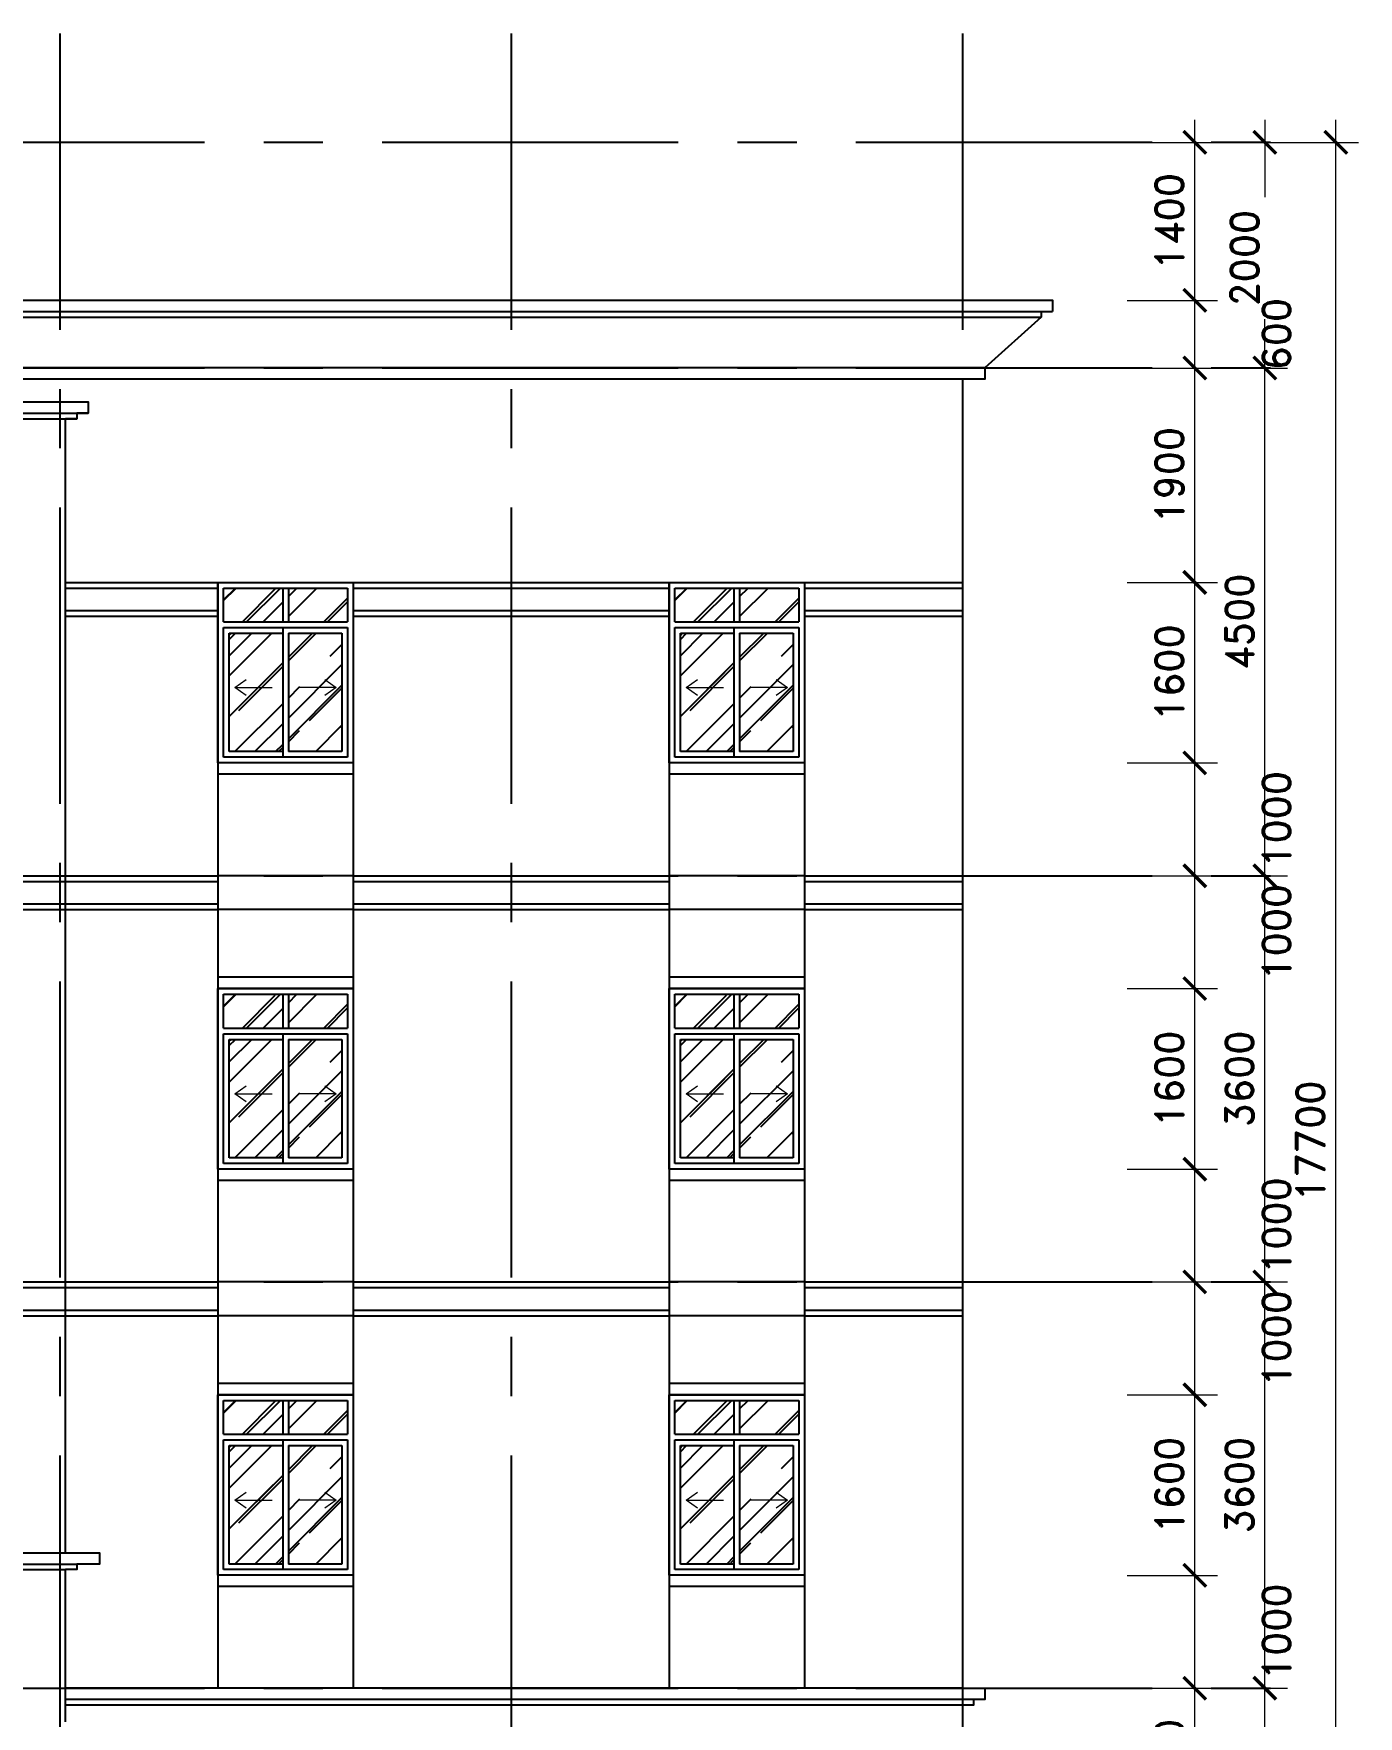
# Model space of a CAD drawing. Header units: inches. Extents: x 452443 to 881249, y 975131 to 1198310.
# Drawn here: x 478568 to 490312, y 1040260 to 1055174 of the extents above; entities that cross this region are included whole.
import ezdxf

# ---------------------------------------------------------------- set-up
doc = ezdxf.new("R2010")
doc.units = ezdxf.units.IN
doc.header["$LTSCALE"] = 3.5
doc.header["$MEASUREMENT"] = 0
doc.linetypes.add('CENTER', pattern=[2, 1.25, -0.25, 0.25, -0.25])
for name, color, linetype in [('DOOR-84', 84, 'Continuous'), ('hatch vl', 4, 'Continuous'), ('Netthay_126', 126, 'Continuous'), ('thuocdo', 3, 'Continuous'), ('Truc', 252, 'Continuous')]:
    doc.layers.add(name, color=color, linetype=linetype)
doc.styles.add('romand', font='romand.shx')
doc.dimstyles.new('TL100', dxfattribs={"dimscale": 100, "dimtxt": 2.5, "dimasz": 2, "dimexe": 2, "dimexo": 1, "dimgap": 1, "dimtad": 1, "dimdec": 0, "dimzin": 0, "dimdsep": 46, "dimtxsty": 'romand', "dimblk": 'ARCHTICK', "dimcen": 2, "dimdle": 2, "dimclrd": 256, "dimclre": 256, "dimclrt": 7, "dimadec": 0, "dimazin": 0, "dimtfac": 0.004, "dimtdec": 0, "dimtmove": 2, "dimatfit": 3, "dimfxl": 1, "dimtolj": 1, "dimtzin": 0, "dimlwd": 20, "dimlwe": 20, "dimarcsym": 1})

# ---------------------------------------------------------------- blocks, each defined once
blk = doc.blocks.new('_ArchTick')
at = {"color": 0, "linetype": 'ByBlock', "const_width": 0.15}
blk.add_lwpolyline([(-0.5, -0.5), (0.5, 0.5)], dxfattribs=at)
blk = doc.blocks.new('*D3118')
at = {"layer": 'DEFPOINTS', "color": 0}
for p in [(488162, 1040510), (488862, 1040510), (488162, 1039110)]:
    blk.add_point(p, dxfattribs=at)
at = {"layer": 'thuocdo', "linetype": 'Continuous', "lineweight": 20}
for p, q in [((488862, 1038910), (488862, 1040710)), ((488262, 1040510), (489062, 1040510)), ((488262, 1039110), (489062, 1039110))]:
    blk.add_line(p, q, dxfattribs=at)
at = {"layer": 'thuocdo', "lineweight": 20, "xscale": 200, "yscale": 200, "zscale": 200}
for p, rotation in [((488862, 1040510), 90), ((488862, 1039110), 270)]:
    blk.add_blockref('_ArchTick', p, dxfattribs=dict(at, rotation=rotation))
at = {"layer": 'thuocdo', "color": 7, "insert": (488637, 1039810), "char_height": 250, "attachment_point": 5, "rotation": 90, "style": 'romand'}
blk.add_mtext('\\A1;1400', dxfattribs=at)
blk = doc.blocks.new('*D3119')
at = {"layer": 'DEFPOINTS', "color": 0}
for p in [(488162, 1041510), (488862, 1041510), (488162, 1040510)]:
    blk.add_point(p, dxfattribs=at)
at = {"layer": 'thuocdo', "linetype": 'Continuous', "lineweight": 20}
for p, q in [((488862, 1040310), (488862, 1041710)), ((488262, 1041510), (489062, 1041510)), ((488262, 1040510), (489062, 1040510))]:
    blk.add_line(p, q, dxfattribs=at)
at = {"layer": 'thuocdo', "lineweight": 20, "xscale": 200, "yscale": 200, "zscale": 200}
for p, rotation in [((488862, 1041510), 90), ((488862, 1040510), 270)]:
    blk.add_blockref('_ArchTick', p, dxfattribs=dict(at, rotation=rotation))
at = {"layer": 'thuocdo', "color": 7, "insert": (489587, 1041010), "char_height": 250, "attachment_point": 5, "rotation": 90, "style": 'romand'}
blk.add_mtext('\\A1;1000', dxfattribs=at)
blk = doc.blocks.new('*D3120')
at = {"layer": 'DEFPOINTS', "color": 0}
for p in [(488162, 1043110), (488862, 1043110), (488162, 1041510)]:
    blk.add_point(p, dxfattribs=at)
at = {"layer": 'thuocdo', "linetype": 'Continuous', "lineweight": 20}
for p, q in [((488862, 1041310), (488862, 1043310)), ((488262, 1043110), (489062, 1043110)), ((488262, 1041510), (489062, 1041510))]:
    blk.add_line(p, q, dxfattribs=at)
at = {"layer": 'thuocdo', "lineweight": 20, "xscale": 200, "yscale": 200, "zscale": 200}
for p, rotation in [((488862, 1043110), 90), ((488862, 1041510), 270)]:
    blk.add_blockref('_ArchTick', p, dxfattribs=dict(at, rotation=rotation))
at = {"layer": 'thuocdo', "color": 7, "insert": (488637, 1042310), "char_height": 250, "attachment_point": 5, "rotation": 90, "style": 'romand'}
blk.add_mtext('\\A1;1600', dxfattribs=at)
blk = doc.blocks.new('*D3121')
at = {"layer": 'DEFPOINTS', "color": 0}
for p in [(488162, 1044110), (488862, 1044110), (488162, 1043110)]:
    blk.add_point(p, dxfattribs=at)
at = {"layer": 'thuocdo', "linetype": 'Continuous', "lineweight": 20}
for p, q in [((488862, 1042910), (488862, 1044310)), ((488262, 1044110), (489062, 1044110)), ((488262, 1043110), (489062, 1043110))]:
    blk.add_line(p, q, dxfattribs=at)
at = {"layer": 'thuocdo', "lineweight": 20, "xscale": 200, "yscale": 200, "zscale": 200}
for p, rotation in [((488862, 1044110), 90), ((488862, 1043110), 270)]:
    blk.add_blockref('_ArchTick', p, dxfattribs=dict(at, rotation=rotation))
at = {"layer": 'thuocdo', "color": 7, "insert": (489587, 1043610), "char_height": 250, "attachment_point": 5, "rotation": 90, "style": 'romand'}
blk.add_mtext('\\A1;1000', dxfattribs=at)
blk = doc.blocks.new('*D3122')
at = {"layer": 'DEFPOINTS', "color": 0}
for p in [(488162, 1045110), (488862, 1045110), (488162, 1044110)]:
    blk.add_point(p, dxfattribs=at)
at = {"layer": 'thuocdo', "linetype": 'Continuous', "lineweight": 20}
for p, q in [((488862, 1043910), (488862, 1045310)), ((488262, 1045110), (489062, 1045110)), ((488262, 1044110), (489062, 1044110))]:
    blk.add_line(p, q, dxfattribs=at)
at = {"layer": 'thuocdo', "lineweight": 20, "xscale": 200, "yscale": 200, "zscale": 200}
for p, rotation in [((488862, 1045110), 90), ((488862, 1044110), 270)]:
    blk.add_blockref('_ArchTick', p, dxfattribs=dict(at, rotation=rotation))
at = {"layer": 'thuocdo', "color": 7, "insert": (489587, 1044610), "char_height": 250, "attachment_point": 5, "rotation": 90, "style": 'romand'}
blk.add_mtext('\\A1;1000', dxfattribs=at)
blk = doc.blocks.new('*D3123')
at = {"layer": 'DEFPOINTS', "color": 0}
for p in [(488162, 1046710), (488862, 1046710), (488162, 1045110)]:
    blk.add_point(p, dxfattribs=at)
at = {"layer": 'thuocdo', "linetype": 'Continuous', "lineweight": 20}
for p, q in [((488862, 1044910), (488862, 1046910)), ((488262, 1046710), (489062, 1046710)), ((488262, 1045110), (489062, 1045110))]:
    blk.add_line(p, q, dxfattribs=at)
at = {"layer": 'thuocdo', "lineweight": 20, "xscale": 200, "yscale": 200, "zscale": 200}
for p, rotation in [((488862, 1046710), 90), ((488862, 1045110), 270)]:
    blk.add_blockref('_ArchTick', p, dxfattribs=dict(at, rotation=rotation))
at = {"layer": 'thuocdo', "color": 7, "insert": (488637, 1045910), "char_height": 250, "attachment_point": 5, "rotation": 90, "style": 'romand'}
blk.add_mtext('\\A1;1600', dxfattribs=at)
blk = doc.blocks.new('*D3124')
at = {"layer": 'DEFPOINTS', "color": 0}
for p in [(488162, 1047710), (488862, 1047710), (488162, 1046710)]:
    blk.add_point(p, dxfattribs=at)
at = {"layer": 'thuocdo', "linetype": 'Continuous', "lineweight": 20}
for p, q in [((488862, 1046510), (488862, 1047910)), ((488262, 1047710), (489062, 1047710)), ((488262, 1046710), (489062, 1046710))]:
    blk.add_line(p, q, dxfattribs=at)
at = {"layer": 'thuocdo', "lineweight": 20, "xscale": 200, "yscale": 200, "zscale": 200}
for p, rotation in [((488862, 1047710), 90), ((488862, 1046710), 270)]:
    blk.add_blockref('_ArchTick', p, dxfattribs=dict(at, rotation=rotation))
at = {"layer": 'thuocdo', "color": 7, "insert": (489587, 1047210), "char_height": 250, "attachment_point": 5, "rotation": 90, "style": 'romand'}
blk.add_mtext('\\A1;1000', dxfattribs=at)
blk = doc.blocks.new('*D3125')
at = {"layer": 'DEFPOINTS', "color": 0}
for p in [(488162, 1048710), (488862, 1048710), (488162, 1047710)]:
    blk.add_point(p, dxfattribs=at)
at = {"layer": 'thuocdo', "linetype": 'Continuous', "lineweight": 20}
for p, q in [((488862, 1047510), (488862, 1048910)), ((488262, 1048710), (489062, 1048710)), ((488262, 1047710), (489062, 1047710))]:
    blk.add_line(p, q, dxfattribs=at)
at = {"layer": 'thuocdo', "lineweight": 20, "xscale": 200, "yscale": 200, "zscale": 200}
for p, rotation in [((488862, 1048710), 90), ((488862, 1047710), 270)]:
    blk.add_blockref('_ArchTick', p, dxfattribs=dict(at, rotation=rotation))
at = {"layer": 'thuocdo', "color": 7, "insert": (489587, 1048210), "char_height": 250, "attachment_point": 5, "rotation": 90, "style": 'romand'}
blk.add_mtext('\\A1;1000', dxfattribs=at)
blk = doc.blocks.new('*D3126')
at = {"layer": 'DEFPOINTS', "color": 0}
for p in [(488162, 1050310), (488862, 1050310), (488162, 1048710)]:
    blk.add_point(p, dxfattribs=at)
at = {"layer": 'thuocdo', "linetype": 'Continuous', "lineweight": 20}
for p, q in [((488862, 1048510), (488862, 1050510)), ((488262, 1050310), (489062, 1050310)), ((488262, 1048710), (489062, 1048710))]:
    blk.add_line(p, q, dxfattribs=at)
at = {"layer": 'thuocdo', "lineweight": 20, "xscale": 200, "yscale": 200, "zscale": 200}
for p, rotation in [((488862, 1050310), 90), ((488862, 1048710), 270)]:
    blk.add_blockref('_ArchTick', p, dxfattribs=dict(at, rotation=rotation))
at = {"layer": 'thuocdo', "color": 7, "insert": (488637, 1049510), "char_height": 250, "attachment_point": 5, "rotation": 90, "style": 'romand'}
blk.add_mtext('\\A1;1600', dxfattribs=at)
blk = doc.blocks.new('*D3127')
at = {"layer": 'DEFPOINTS', "color": 0}
for p in [(488162, 1052210), (488862, 1052210), (488162, 1050310)]:
    blk.add_point(p, dxfattribs=at)
at = {"layer": 'thuocdo', "linetype": 'Continuous', "lineweight": 20}
for p, q in [((488862, 1050110), (488862, 1052410)), ((488262, 1052210), (489062, 1052210)), ((488262, 1050310), (489062, 1050310))]:
    blk.add_line(p, q, dxfattribs=at)
at = {"layer": 'thuocdo', "lineweight": 20, "xscale": 200, "yscale": 200, "zscale": 200}
for p, rotation in [((488862, 1052210), 90), ((488862, 1050310), 270)]:
    blk.add_blockref('_ArchTick', p, dxfattribs=dict(at, rotation=rotation))
at = {"layer": 'thuocdo', "color": 7, "insert": (488637, 1051260), "char_height": 250, "attachment_point": 5, "rotation": 90, "style": 'romand'}
blk.add_mtext('\\A1;1900', dxfattribs=at)
blk = doc.blocks.new('*D3128')
at = {"layer": 'DEFPOINTS', "color": 0}
for p in [(488162, 1052810), (488862, 1052810), (488162, 1052210)]:
    blk.add_point(p, dxfattribs=at)
at = {"layer": 'thuocdo', "linetype": 'Continuous', "lineweight": 20}
for p, q in [((488862, 1052010), (488862, 1053010)), ((488262, 1052810), (489062, 1052810)), ((488262, 1052210), (489062, 1052210))]:
    blk.add_line(p, q, dxfattribs=at)
at = {"layer": 'thuocdo', "lineweight": 20, "xscale": 200, "yscale": 200, "zscale": 200}
for p, rotation in [((488862, 1052810), 90), ((488862, 1052210), 270)]:
    blk.add_blockref('_ArchTick', p, dxfattribs=dict(at, rotation=rotation))
at = {"layer": 'thuocdo', "color": 7, "insert": (489587, 1052510), "char_height": 250, "attachment_point": 5, "rotation": 90, "style": 'romand'}
blk.add_mtext('\\A1;600', dxfattribs=at)
blk = doc.blocks.new('*D3129')
at = {"layer": 'DEFPOINTS', "color": 0}
for p in [(488162, 1054210), (488862, 1054210), (488162, 1052810)]:
    blk.add_point(p, dxfattribs=at)
at = {"layer": 'thuocdo', "linetype": 'Continuous', "lineweight": 20}
for p, q in [((488862, 1052610), (488862, 1054410)), ((488262, 1054210), (489062, 1054210)), ((488262, 1052810), (489062, 1052810))]:
    blk.add_line(p, q, dxfattribs=at)
at = {"layer": 'thuocdo', "lineweight": 20, "xscale": 200, "yscale": 200, "zscale": 200}
for p, rotation in [((488862, 1054210), 90), ((488862, 1052810), 270)]:
    blk.add_blockref('_ArchTick', p, dxfattribs=dict(at, rotation=rotation))
at = {"layer": 'thuocdo', "color": 7, "insert": (488637, 1053510), "char_height": 250, "attachment_point": 5, "rotation": 90, "style": 'romand'}
blk.add_mtext('\\A1;1400', dxfattribs=at)
blk = doc.blocks.new('*D3136')
at = {"layer": 'DEFPOINTS', "color": 0}
for p in [(488162, 1054210), (490112, 1054210), (488162, 1036510)]:
    blk.add_point(p, dxfattribs=at)
at = {"layer": 'thuocdo', "lineweight": 20}
for p, q in [((490112, 1036310), (490112, 1054410)), ((488262, 1054210), (490312, 1054210)), ((488262, 1036510), (490312, 1036510))]:
    blk.add_line(p, q, dxfattribs=at)
at = {"layer": 'thuocdo', "lineweight": 20, "xscale": 200, "yscale": 200, "zscale": 200}
for p, rotation in [((490112, 1054210), 90), ((490112, 1036510), 270)]:
    blk.add_blockref('_ArchTick', p, dxfattribs=dict(at, rotation=rotation))
at = {"layer": 'thuocdo', "color": 7, "insert": (489887, 1045360), "char_height": 250, "attachment_point": 5, "rotation": 90, "style": 'romand'}
blk.add_mtext('\\A1;17700', dxfattribs=at)
blk = doc.blocks.new('*D3146')
at = {"layer": 'DEFPOINTS', "color": 0}
for p in [(489063, 1040510), (489483, 1040510), (489063, 1036510)]:
    blk.add_point(p, dxfattribs=at)
at = {"layer": 'thuocdo', "lineweight": 20}
for p, q in [((489483, 1036310), (489483, 1040710)), ((489163, 1040510), (489683, 1040510)), ((489163, 1036510), (489683, 1036510))]:
    blk.add_line(p, q, dxfattribs=at)
at = {"layer": 'thuocdo', "lineweight": 20, "xscale": 200, "yscale": 200, "zscale": 200}
for p, rotation in [((489483, 1040510), 90), ((489483, 1036510), 270)]:
    blk.add_blockref('_ArchTick', p, dxfattribs=dict(at, rotation=rotation))
at = {"layer": 'thuocdo', "color": 7, "insert": (489258, 1038510), "char_height": 250, "attachment_point": 5, "rotation": 90, "style": 'romand'}
blk.add_mtext('\\A1;4000', dxfattribs=at)
blk = doc.blocks.new('*D3147')
at = {"layer": 'DEFPOINTS', "color": 0}
for p in [(489063, 1044110), (489483, 1044110), (489063, 1040510)]:
    blk.add_point(p, dxfattribs=at)
at = {"layer": 'thuocdo', "lineweight": 20}
for p, q in [((489483, 1040310), (489483, 1044310)), ((489163, 1044110), (489683, 1044110)), ((489163, 1040510), (489683, 1040510))]:
    blk.add_line(p, q, dxfattribs=at)
at = {"layer": 'thuocdo', "lineweight": 20, "xscale": 200, "yscale": 200, "zscale": 200}
for p, rotation in [((489483, 1044110), 90), ((489483, 1040510), 270)]:
    blk.add_blockref('_ArchTick', p, dxfattribs=dict(at, rotation=rotation))
at = {"layer": 'thuocdo', "color": 7, "insert": (489258, 1042310), "char_height": 250, "attachment_point": 5, "rotation": 90, "style": 'romand'}
blk.add_mtext('\\A1;3600', dxfattribs=at)
blk = doc.blocks.new('*D3148')
at = {"layer": 'DEFPOINTS', "color": 0}
for p in [(489063, 1047710), (489483, 1047710), (489063, 1044110)]:
    blk.add_point(p, dxfattribs=at)
at = {"layer": 'thuocdo', "lineweight": 20}
for p, q in [((489483, 1043910), (489483, 1047910)), ((489163, 1047710), (489683, 1047710)), ((489163, 1044110), (489683, 1044110))]:
    blk.add_line(p, q, dxfattribs=at)
at = {"layer": 'thuocdo', "lineweight": 20, "xscale": 200, "yscale": 200, "zscale": 200}
for p, rotation in [((489483, 1047710), 90), ((489483, 1044110), 270)]:
    blk.add_blockref('_ArchTick', p, dxfattribs=dict(at, rotation=rotation))
at = {"layer": 'thuocdo', "color": 7, "insert": (489258, 1045910), "char_height": 250, "attachment_point": 5, "rotation": 90, "style": 'romand'}
blk.add_mtext('\\A1;3600', dxfattribs=at)
blk = doc.blocks.new('*D3149')
at = {"layer": 'DEFPOINTS', "color": 0}
for p in [(489063, 1052210), (489483, 1052210), (489063, 1047710)]:
    blk.add_point(p, dxfattribs=at)
at = {"layer": 'thuocdo', "lineweight": 20}
for p, q in [((489483, 1047510), (489483, 1052410)), ((489163, 1052210), (489683, 1052210)), ((489163, 1047710), (489683, 1047710))]:
    blk.add_line(p, q, dxfattribs=at)
at = {"layer": 'thuocdo', "lineweight": 20, "xscale": 200, "yscale": 200, "zscale": 200}
for p, rotation in [((489483, 1052210), 90), ((489483, 1047710), 270)]:
    blk.add_blockref('_ArchTick', p, dxfattribs=dict(at, rotation=rotation))
at = {"layer": 'thuocdo', "color": 7, "insert": (489258, 1049960), "char_height": 250, "attachment_point": 5, "rotation": 90, "style": 'romand'}
blk.add_mtext('\\A1;4500', dxfattribs=at)
blk = doc.blocks.new('*D3150')
at = {"layer": 'DEFPOINTS', "color": 0}
for p in [(489063, 1054210), (489483, 1054210), (489063, 1052210)]:
    blk.add_point(p, dxfattribs=at)
at = {"layer": 'thuocdo', "lineweight": 20}
for p, q in [((489483, 1054410), (489483, 1053725)), ((489163, 1054210), (489683, 1054210)), ((489483, 1052010), (489483, 1052644)), ((489163, 1052210), (489683, 1052210))]:
    blk.add_line(p, q, dxfattribs=at)
at = {"layer": 'thuocdo', "lineweight": 20, "xscale": 200, "yscale": 200, "zscale": 200}
for p, rotation in [((489483, 1054210), 90), ((489483, 1052210), 270)]:
    blk.add_blockref('_ArchTick', p, dxfattribs=dict(at, rotation=rotation))
at = {"layer": 'thuocdo', "color": 7, "insert": (489305, 1053184), "char_height": 250, "attachment_point": 5, "rotation": 90, "style": 'romand'}
blk.add_mtext('\\A1;2000', dxfattribs=at)

msp = doc.modelspace()

# ---------------------------------------------------------------- hatches: boundary and pattern name
at = {"layer": 'hatch vl'}
h = msp.add_hatch(dxfattribs=at)
h.set_pattern_fill('AR-RROOF', color=256, scale=15, angle=45)
h.set_pattern_definition([(45, (861932.63, 1883357.13), (323.28922, 862.10459), [5715, -762, 1905, -381]), (45, (862156.24, 1883850.15), (-627.7199, 88.90454), [1143, -125.73, 2286, -285.75]), (45, (861838.34, 1883720.83), (1220.41681, 1581.4231), [3048, -533.4, 1524, -381])])
h.paths.add_polyline_path([(480301.6, 1048810.4), (480776.6, 1048810.4), (480776.6, 1049860.4), (480301.6, 1049860.4)])
h.paths.add_polyline_path([(480826.6, 1048810.4), (481301.6, 1048810.4), (481301.6, 1049860.4), (480826.6, 1049860.4)])
h.paths.add_polyline_path([(480776.6, 1049960.4), (480776.6, 1050260.4), (480251.6, 1050260.4), (480251.6, 1049960.4)])
h.paths.add_polyline_path([(480826.6, 1050260.4), (480826.6, 1049960.4), (481351.6, 1049960.4), (481351.6, 1050260.4)])
h = msp.add_hatch(dxfattribs=at)
h.set_pattern_fill('AR-RROOF', color=256, scale=15, angle=45)
h.set_pattern_definition([(45, (865932.63, 1883357.13), (323.28922, 862.10459), [5715, -762, 1905, -381]), (45, (866156.24, 1883850.15), (-627.7199, 88.90454), [1143, -125.73, 2286, -285.75]), (45, (865838.34, 1883720.83), (1220.41681, 1581.4231), [3048, -533.4, 1524, -381])])
h.paths.add_polyline_path([(484301.6, 1048810.4), (484776.6, 1048810.4), (484776.6, 1049860.4), (484301.6, 1049860.4)])
h.paths.add_polyline_path([(484826.6, 1048810.4), (485301.6, 1048810.4), (485301.6, 1049860.4), (484826.6, 1049860.4)])
h.paths.add_polyline_path([(484776.6, 1049960.4), (484776.6, 1050260.4), (484251.6, 1050260.4), (484251.6, 1049960.4)])
h.paths.add_polyline_path([(484826.6, 1050260.4), (484826.6, 1049960.4), (485351.6, 1049960.4), (485351.6, 1050260.4)])
h = msp.add_hatch(dxfattribs=at)
h.set_pattern_fill('AR-RROOF', color=256, scale=15, angle=45)
h.set_pattern_definition([(45, (861932.63, 1879757.13), (323.28922, 862.10459), [5715, -762, 1905, -381]), (45, (862156.24, 1880250.15), (-627.7199, 88.90454), [1143, -125.73, 2286, -285.75]), (45, (861838.34, 1880120.83), (1220.41681, 1581.4231), [3048, -533.4, 1524, -381])])
h.paths.add_polyline_path([(480301.6, 1045210.4), (480776.6, 1045210.4), (480776.6, 1046260.4), (480301.6, 1046260.4)])
h.paths.add_polyline_path([(480826.6, 1045210.4), (481301.6, 1045210.4), (481301.6, 1046260.4), (480826.6, 1046260.4)])
h.paths.add_polyline_path([(480776.6, 1046360.4), (480776.6, 1046660.4), (480251.6, 1046660.4), (480251.6, 1046360.4)])
h.paths.add_polyline_path([(480826.6, 1046660.4), (480826.6, 1046360.4), (481351.6, 1046360.4), (481351.6, 1046660.4)])
h = msp.add_hatch(dxfattribs=at)
h.set_pattern_fill('AR-RROOF', color=256, scale=15, angle=45)
h.set_pattern_definition([(45, (865932.63, 1879757.13), (323.28922, 862.10459), [5715, -762, 1905, -381]), (45, (866156.24, 1880250.15), (-627.7199, 88.90454), [1143, -125.73, 2286, -285.75]), (45, (865838.34, 1880120.83), (1220.41681, 1581.4231), [3048, -533.4, 1524, -381])])
h.paths.add_polyline_path([(484301.6, 1045210.4), (484776.6, 1045210.4), (484776.6, 1046260.4), (484301.6, 1046260.4)])
h.paths.add_polyline_path([(484826.6, 1045210.4), (485301.6, 1045210.4), (485301.6, 1046260.4), (484826.6, 1046260.4)])
h.paths.add_polyline_path([(484776.6, 1046360.4), (484776.6, 1046660.4), (484251.6, 1046660.4), (484251.6, 1046360.4)])
h.paths.add_polyline_path([(484826.6, 1046660.4), (484826.6, 1046360.4), (485351.6, 1046360.4), (485351.6, 1046660.4)])
h = msp.add_hatch(dxfattribs=at)
h.set_pattern_fill('AR-RROOF', color=256, scale=15, angle=45)
h.set_pattern_definition([(45, (861932.63, 1876157.13), (323.28922, 862.10459), [5715, -762, 1905, -381]), (45, (862156.24, 1876650.15), (-627.7199, 88.90454), [1143, -125.73, 2286, -285.75]), (45, (861838.34, 1876520.83), (1220.41681, 1581.4231), [3048, -533.4, 1524, -381])])
h.paths.add_polyline_path([(480301.6, 1041610.4), (480776.6, 1041610.4), (480776.6, 1042660.4), (480301.6, 1042660.4)])
h.paths.add_polyline_path([(480826.6, 1041610.4), (481301.6, 1041610.4), (481301.6, 1042660.4), (480826.6, 1042660.4)])
h.paths.add_polyline_path([(480776.6, 1042760.4), (480776.6, 1043060.4), (480251.6, 1043060.4), (480251.6, 1042760.4)])
h.paths.add_polyline_path([(480826.6, 1043060.4), (480826.6, 1042760.4), (481351.6, 1042760.4), (481351.6, 1043060.4)])
h = msp.add_hatch(dxfattribs=at)
h.set_pattern_fill('AR-RROOF', color=256, scale=15, angle=45)
h.set_pattern_definition([(45, (865932.63, 1876157.13), (323.28922, 862.10459), [5715, -762, 1905, -381]), (45, (866156.24, 1876650.15), (-627.7199, 88.90454), [1143, -125.73, 2286, -285.75]), (45, (865838.34, 1876520.83), (1220.41681, 1581.4231), [3048, -533.4, 1524, -381])])
h.paths.add_polyline_path([(484301.6, 1041610.4), (484776.6, 1041610.4), (484776.6, 1042660.4), (484301.6, 1042660.4)])
h.paths.add_polyline_path([(484826.6, 1041610.4), (485301.6, 1041610.4), (485301.6, 1042660.4), (484826.6, 1042660.4)])
h.paths.add_polyline_path([(484776.6, 1042760.4), (484776.6, 1043060.4), (484251.6, 1043060.4), (484251.6, 1042760.4)])
h.paths.add_polyline_path([(484826.6, 1043060.4), (484826.6, 1042760.4), (485351.6, 1042760.4), (485351.6, 1043060.4)])

# ---------------------------------------------------------------- linework, layer by layer
at = {"layer": 'DOOR-84'}
for p, q in [((480201.6, 1048710.4), (480201.6, 1050310.4)), ((480201.6, 1050310.4), (481401.6, 1050310.4)), ((480251.6, 1049960.4), (480251.6, 1050260.4)), ((480251.6, 1050260.4), (481351.6, 1050260.4)), ((481351.6, 1050260.4), (481351.6, 1049960.4)), ((484201.6, 1048710.4), (484201.6, 1050310.4)), ((484201.6, 1050310.4), (485401.6, 1050310.4)), ((484251.6, 1049960.4), (484251.6, 1050260.4)), ((484251.6, 1050260.4), (485351.6, 1050260.4)), ((485351.6, 1050260.4), (485351.6, 1049960.4)), ((480251.6, 1049960.4), (481351.6, 1049960.4)), ((480251.6, 1048760.4), (480251.6, 1049910.4)), ((480251.6, 1049910.4), (481351.6, 1049910.4)), ((481351.6, 1049910.4), (481351.6, 1048760.4)), ((484251.6, 1049960.4), (485351.6, 1049960.4)), ((484251.6, 1048760.4), (484251.6, 1049910.4)), ((484251.6, 1049910.4), (485351.6, 1049910.4)), ((485351.6, 1049910.4), (485351.6, 1048760.4)), ((480301.6, 1048810.4), (480301.6, 1049860.4)), ((480301.6, 1049860.4), (480776.6, 1049860.4)), ((480826.6, 1049860.4), (481301.6, 1049860.4)), ((481301.6, 1049860.4), (481301.6, 1048810.4)), ((484301.6, 1048810.4), (484301.6, 1049860.4)), ((484301.6, 1049860.4), (484776.6, 1049860.4)), ((484826.6, 1049860.4), (485301.6, 1049860.4)), ((485301.6, 1049860.4), (485301.6, 1048810.4)), ((481401.6, 1048710.4), (480201.6, 1048710.4)), ((481351.6, 1048760.4), (480251.6, 1048760.4)), ((480776.6, 1048810.4), (480301.6, 1048810.4)), ((481301.6, 1048810.4), (480826.6, 1048810.4)), ((485401.6, 1048710.4), (484201.6, 1048710.4)), ((485351.6, 1048760.4), (484251.6, 1048760.4)), ((484776.6, 1048810.4), (484301.6, 1048810.4)), ((485301.6, 1048810.4), (484826.6, 1048810.4)), ((480201.6, 1045110.4), (480201.6, 1046710.4)), ((480201.6, 1046710.4), (481401.6, 1046710.4)), ((480251.6, 1046360.4), (480251.6, 1046660.4)), ((480251.6, 1046660.4), (481351.6, 1046660.4)), ((481351.6, 1046660.4), (481351.6, 1046360.4)), ((484201.6, 1045110.4), (484201.6, 1046710.4)), ((484201.6, 1046710.4), (485401.6, 1046710.4)), ((484251.6, 1046360.4), (484251.6, 1046660.4)), ((484251.6, 1046660.4), (485351.6, 1046660.4)), ((485351.6, 1046660.4), (485351.6, 1046360.4)), ((480251.6, 1046360.4), (481351.6, 1046360.4)), ((480251.6, 1045160.4), (480251.6, 1046310.4)), ((480251.6, 1046310.4), (481351.6, 1046310.4)), ((481351.6, 1046310.4), (481351.6, 1045160.4)), ((484251.6, 1046360.4), (485351.6, 1046360.4)), ((484251.6, 1045160.4), (484251.6, 1046310.4)), ((484251.6, 1046310.4), (485351.6, 1046310.4)), ((485351.6, 1046310.4), (485351.6, 1045160.4)), ((480301.6, 1045210.4), (480301.6, 1046260.4)), ((480301.6, 1046260.4), (480776.6, 1046260.4)), ((480826.6, 1046260.4), (481301.6, 1046260.4)), ((481301.6, 1046260.4), (481301.6, 1045210.4)), ((484301.6, 1045210.4), (484301.6, 1046260.4)), ((484301.6, 1046260.4), (484776.6, 1046260.4)), ((484826.6, 1046260.4), (485301.6, 1046260.4)), ((485301.6, 1046260.4), (485301.6, 1045210.4)), ((481351.6, 1045160.4), (480251.6, 1045160.4)), ((480776.6, 1045210.4), (480301.6, 1045210.4)), ((481301.6, 1045210.4), (480826.6, 1045210.4)), ((485351.6, 1045160.4), (484251.6, 1045160.4)), ((484776.6, 1045210.4), (484301.6, 1045210.4)), ((485301.6, 1045210.4), (484826.6, 1045210.4)), ((481401.6, 1045110.4), (480201.6, 1045110.4)), ((485401.6, 1045110.4), (484201.6, 1045110.4)), ((480201.6, 1041510.4), (480201.6, 1043110.4)), ((480201.6, 1043110.4), (481401.6, 1043110.4)), ((480251.6, 1042760.4), (480251.6, 1043060.4)), ((480251.6, 1043060.4), (481351.6, 1043060.4)), ((481351.6, 1043060.4), (481351.6, 1042760.4)), ((484201.6, 1041510.4), (484201.6, 1043110.4)), ((484201.6, 1043110.4), (485401.6, 1043110.4)), ((484251.6, 1042760.4), (484251.6, 1043060.4)), ((484251.6, 1043060.4), (485351.6, 1043060.4)), ((485351.6, 1043060.4), (485351.6, 1042760.4)), ((480251.6, 1042760.4), (481351.6, 1042760.4)), ((484251.6, 1042760.4), (485351.6, 1042760.4)), ((480251.6, 1041560.4), (480251.6, 1042710.4)), ((480251.6, 1042710.4), (481351.6, 1042710.4)), ((480301.6, 1041610.4), (480301.6, 1042660.4)), ((480301.6, 1042660.4), (480776.6, 1042660.4)), ((480826.6, 1042660.4), (481301.6, 1042660.4)), ((481301.6, 1042660.4), (481301.6, 1041610.4)), ((481351.6, 1042710.4), (481351.6, 1041560.4)), ((484251.6, 1041560.4), (484251.6, 1042710.4)), ((484251.6, 1042710.4), (485351.6, 1042710.4)), ((484301.6, 1041610.4), (484301.6, 1042660.4)), ((484301.6, 1042660.4), (484776.6, 1042660.4)), ((484826.6, 1042660.4), (485301.6, 1042660.4)), ((485301.6, 1042660.4), (485301.6, 1041610.4)), ((485351.6, 1042710.4), (485351.6, 1041560.4)), ((481351.6, 1041560.4), (480251.6, 1041560.4)), ((480776.6, 1041610.4), (480301.6, 1041610.4)), ((481301.6, 1041610.4), (480826.6, 1041610.4)), ((485351.6, 1041560.4), (484251.6, 1041560.4)), ((484776.6, 1041610.4), (484301.6, 1041610.4)), ((485301.6, 1041610.4), (484826.6, 1041610.4)), ((481401.6, 1041510.4), (480201.6, 1041510.4)), ((485401.6, 1041510.4), (484201.6, 1041510.4))]:
    msp.add_line(p, q, dxfattribs=at)
for points in [[(480776.6, 1050260.4), (480776.6, 1049960.4)], [(480826.6, 1050260.4), (480826.6, 1049960.4)], [(481401.6, 1050310.4), (481401.6, 1048710.4)], [(484776.6, 1050260.4), (484776.6, 1049960.4)], [(484826.6, 1050260.4), (484826.6, 1049960.4)], [(485401.6, 1050310.4), (485401.6, 1048710.4)], [(480776.6, 1049910.4), (480776.6, 1048760.4)], [(484776.6, 1049910.4), (484776.6, 1048760.4)], [(480826.6, 1049860.4), (480826.6, 1048810.4)], [(484826.6, 1049860.4), (484826.6, 1048810.4)], [(480776.6, 1046660.4), (480776.6, 1046360.4)], [(480826.6, 1046660.4), (480826.6, 1046360.4)], [(481401.6, 1046710.4), (481401.6, 1045110.4)], [(484776.6, 1046660.4), (484776.6, 1046360.4)], [(484826.6, 1046660.4), (484826.6, 1046360.4)], [(485401.6, 1046710.4), (485401.6, 1045110.4)], [(480776.6, 1046310.4), (480776.6, 1045160.4)], [(484776.6, 1046310.4), (484776.6, 1045160.4)], [(480826.6, 1046260.4), (480826.6, 1045210.4)], [(484826.6, 1046260.4), (484826.6, 1045210.4)], [(480776.6, 1043060.4), (480776.6, 1042760.4)], [(480826.6, 1043060.4), (480826.6, 1042760.4)], [(481401.6, 1043110.4), (481401.6, 1041510.4)], [(484776.6, 1043060.4), (484776.6, 1042760.4)], [(484826.6, 1043060.4), (484826.6, 1042760.4)], [(485401.6, 1043110.4), (485401.6, 1041510.4)], [(480776.6, 1042710.4), (480776.6, 1041560.4)], [(480826.6, 1042660.4), (480826.6, 1041610.4)], [(484776.6, 1042710.4), (484776.6, 1041560.4)], [(484826.6, 1042660.4), (484826.6, 1041610.4)]]:
    msp.add_lwpolyline(points, dxfattribs=at)
at = {"layer": 'hatch vl'}
for points in [[(478851.6, 1050310.4), (480201.6, 1050310.4)], [(478851.6, 1050260.4), (480201.6, 1050260.4)], [(481401.6, 1050310.4), (484201.6, 1050310.4)], [(481401.6, 1050260.4), (484201.6, 1050260.4)], [(485401.6, 1050310.4), (486801.6, 1050310.4)], [(485401.6, 1050260.4), (486801.6, 1050260.4)], [(478851.6, 1050060.4), (480201.6, 1050060.4)], [(481401.6, 1050060.4), (484201.6, 1050060.4)], [(485401.6, 1050060.4), (486801.6, 1050060.4)], [(478851.6, 1050010.4), (480201.6, 1050010.4)], [(481401.6, 1050010.4), (484201.6, 1050010.4)], [(485401.6, 1050010.4), (486801.6, 1050010.4)], [(475652, 1047710.4), (480201.6, 1047710.4)], [(475652, 1047660.4), (480201.6, 1047660.4)], [(481401.6, 1047710.4), (484201.6, 1047710.4)], [(481401.6, 1047660.4), (484201.6, 1047660.4)], [(485401.6, 1047710.4), (486801.6, 1047710.4)], [(485401.6, 1047660.4), (486801.6, 1047660.4)], [(475652, 1047460.4), (480201.6, 1047460.4)], [(475652, 1047410.4), (480201.6, 1047410.4)], [(481401.6, 1047460.4), (484201.6, 1047460.4)], [(481401.6, 1047410.4), (484201.6, 1047410.4)], [(485401.6, 1047460.4), (486801.6, 1047460.4)], [(485401.6, 1047410.4), (486801.6, 1047410.4)], [(475652, 1044110.4), (480201.6, 1044110.4)], [(481401.6, 1044110.4), (484201.6, 1044110.4)], [(485401.6, 1044110.4), (486801.6, 1044110.4)], [(475652, 1044060.4), (480201.6, 1044060.4)], [(481401.6, 1044060.4), (484201.6, 1044060.4)], [(485401.6, 1044060.4), (486801.6, 1044060.4)], [(475652, 1043860.4), (480201.6, 1043860.4)], [(475652, 1043810.4), (480201.6, 1043810.4)], [(481401.6, 1043860.4), (484201.6, 1043860.4)], [(481401.6, 1043810.4), (484201.6, 1043810.4)], [(485401.6, 1043860.4), (486801.6, 1043860.4)], [(485401.6, 1043810.4), (486801.6, 1043810.4)]]:
    msp.add_lwpolyline(points, dxfattribs=at)
at = {"layer": 'Netthay_126'}
for p, q in [((467501.6, 1052710.4), (487601.6, 1052710.4)), ((467501.6, 1052660.4), (487501.6, 1052660.4)), ((487501.6, 1052710.4), (487501.6, 1052660.4)), ((486801.6, 1052110.4), (486801.6, 1040510.4)), ((466051.6, 1051910.4), (479051.6, 1051910.4)), ((466051.6, 1051810.4), (479051.6, 1051810.4)), ((466151.6, 1051760.4), (478951.6, 1051760.4)), ((478851.6, 1041710.4), (478851.6, 1051760.4)), ((486801.6, 1040360.4), (486801.6, 1035160.4))]:
    msp.add_line(p, q, dxfattribs=at)
for points in [[(467501.6, 1052810.4), (487601.6, 1052810.4), (487601.6, 1052710.4)], [(487501.6, 1052660.4), (487001.6, 1052210.4), (487001.6, 1052110.4), (486801.6, 1052110.4)], [(487001.6, 1052210.4), (467501.6, 1052210.4)], [(487001.6, 1052110.4), (467501.6, 1052110.4)], [(478851.6, 1051910.4), (479051.6, 1051910.4), (479051.6, 1051810.4), (478951.6, 1051810.4), (478951.6, 1051760.4), (478851.6, 1051760.4)], [(480201.6, 1050310.4), (480201.6, 1040510.4)], [(481401.6, 1050310.4), (481401.6, 1040510.4)], [(484201.6, 1050310.4), (484201.6, 1040510.4)], [(485401.6, 1050310.4), (485401.6, 1040510.4)], [(481401.6, 1048710.4), (480201.6, 1048710.4)], [(485401.6, 1048710.4), (484201.6, 1048710.4)], [(481401.6, 1048610.4), (480201.6, 1048610.4)], [(485401.6, 1048610.4), (484201.6, 1048610.4)], [(481401.6, 1047710.4), (480201.6, 1047710.4)], [(485401.6, 1047710.4), (484201.6, 1047710.4)], [(481401.6, 1047410.4), (480201.6, 1047410.4)], [(485401.6, 1047410.4), (484201.6, 1047410.4)], [(481401.6, 1046810.4), (480201.6, 1046810.4)], [(485401.6, 1046810.4), (484201.6, 1046810.4)], [(481401.6, 1046710.4), (480201.6, 1046710.4)], [(485401.6, 1046710.4), (484201.6, 1046710.4)], [(481401.6, 1045110.4), (480201.6, 1045110.4)], [(481401.6, 1045010.4), (480201.6, 1045010.4)], [(485401.6, 1045110.4), (484201.6, 1045110.4)], [(485401.6, 1045010.4), (484201.6, 1045010.4)], [(481401.6, 1044110.4), (480201.6, 1044110.4)], [(485401.6, 1044110.4), (484201.6, 1044110.4)], [(481401.6, 1043810.4), (480201.6, 1043810.4)], [(485401.6, 1043810.4), (484201.6, 1043810.4)], [(481401.6, 1043210.4), (480201.6, 1043210.4)], [(485401.6, 1043210.4), (484201.6, 1043210.4)], [(481401.6, 1043110.4), (480201.6, 1043110.4)], [(485401.6, 1043110.4), (484201.6, 1043110.4)], [(466251.6, 1041710.4), (478851.6, 1041710.4)], [(478851.6, 1041710.4), (479151.6, 1041710.4), (479151.6, 1041610.4), (478951.6, 1041610.4), (478951.6, 1041560.4), (478851.6, 1041560.4)], [(466151.6, 1041610.4), (478951.6, 1041610.4)], [(466251.6, 1041560.4), (478851.6, 1041560.4)], [(478851.6, 1040210.4), (478851.6, 1041560.4)], [(481401.6, 1041510.4), (480201.6, 1041510.4)], [(481401.6, 1041410.4), (480201.6, 1041410.4)], [(485401.6, 1041510.4), (484201.6, 1041510.4)], [(485401.6, 1041410.4), (484201.6, 1041410.4)], [(486801.6, 1040510.4), (478851.6, 1040510.4)], [(486801.6, 1040510.4), (487001.6, 1040510.4), (487001.6, 1040410.4), (486901.6, 1040410.4), (486901.6, 1040360.4), (486801.6, 1040360.4)], [(486901.6, 1040410.4), (478851.6, 1040410.4)], [(486801.6, 1040360.4), (478851.6, 1040360.4)]]:
    msp.add_lwpolyline(points, dxfattribs=at)
at = {"layer": 'Truc', "linetype": 'CENTER', "ltscale": 600}
for points in [[(478801.6, 1055173.5), (478801.6, 1032476.1)], [(482801.6, 1055173.5), (482801.6, 1032476.1)], [(486801.6, 1055173.5), (486801.6, 1032476.1)], [(456458.3, 1054210.4), (490012.4, 1054210.4)], [(456458.3, 1052210.4), (490012.4, 1052210.4)], [(456458.3, 1047710.4), (490012.4, 1047710.4)], [(456458.3, 1044110.4), (490012.4, 1044110.4)], [(456458.3, 1040510.4), (490012.4, 1040510.4)]]:
    msp.add_lwpolyline(points, dxfattribs=at)

# ---------------------------------------------------------------- dimensions: what is measured, and where the dimension line sits
at = {"layer": 'thuocdo'}
for base, p1, p2, picture, middle in [((488862.4, 1054210.4), (488162.4, 1052810.4), (488162.4, 1054210.4), '*D3129', (488637.4, 1053510.4)), ((488862.4, 1052810.4), (488162.4, 1052210.4), (488162.4, 1052810.4), '*D3128', (489587.4, 1052510.4)), ((488862.4, 1050310.4), (488162.4, 1048710.4), (488162.4, 1050310.4), '*D3126', (488637.4, 1049510.4)), ((488862.4, 1048710.4), (488162.4, 1047710.4), (488162.4, 1048710.4), '*D3125', (489587.4, 1048210.4)), ((488862.4, 1047710.4), (488162.4, 1046710.4), (488162.4, 1047710.4), '*D3124', (489587.4, 1047210.4)), ((488862.4, 1046710.4), (488162.4, 1045110.4), (488162.4, 1046710.4), '*D3123', (488637.4, 1045910.4)), ((488862.4, 1045110.4), (488162.4, 1044110.4), (488162.4, 1045110.4), '*D3122', (489587.4, 1044610.4)), ((488862.4, 1044110.4), (488162.4, 1043110.4), (488162.4, 1044110.4), '*D3121', (489587.4, 1043610.4)), ((488862.4, 1043110.4), (488162.4, 1041510.4), (488162.4, 1043110.4), '*D3120', (488637.4, 1042310.4)), ((488862.4, 1041510.4), (488162.4, 1040510.4), (488162.4, 1041510.4), '*D3119', (489587.4, 1041010.4)), ((488862.4, 1040510.4), (488162.4, 1039110.4), (488162.4, 1040510.4), '*D3118', (488637.4, 1039810.4))]:
    dim = msp.add_linear_dim(base=base, p1=p1, p2=p2, angle=90, dimstyle='TL100', dxfattribs=at)
    dim.commit()
    dim.dimension.update_dxf_attribs({"geometry": picture, "text_midpoint": middle})
for base, p1, p2, picture, middle in [((490112.1, 1054210.4), (488162.4, 1036510.4), (488162.4, 1054210.4), '*D3136', (489887.1, 1045360.4)), ((489482.6, 1052210.4), (489062.8, 1047710.4), (489062.8, 1052210.4), '*D3149', (489257.6, 1049960.4)), ((489482.6, 1047710.4), (489062.8, 1044110.4), (489062.8, 1047710.4), '*D3148', (489257.6, 1045910.4)), ((489482.6, 1044110.4), (489062.8, 1040510.4), (489062.8, 1044110.4), '*D3147', (489257.6, 1042310.4)), ((489482.6, 1040510.4), (489062.8, 1036510.4), (489062.8, 1040510.4), '*D3146', (489257.6, 1038510.4))]:
    dim = msp.add_linear_dim(base=base, p1=p1, p2=p2, angle=90, dimstyle='TL100', override={"dimfxl": 10, "dimarcsym": 1}, dxfattribs=at)
    dim.commit()
    dim.dimension.update_dxf_attribs({"geometry": picture, "text_midpoint": middle})
dim = msp.add_linear_dim(base=(489482.6, 1054210.4), p1=(489062.8, 1052210.4), p2=(489062.8, 1054210.4), angle=90, dimstyle='TL100', override={"dimfxl": 10, "dimarcsym": 1}, dxfattribs=at)
dim.commit()
dim.dimension.update_dxf_attribs({"geometry": '*D3150', "text_midpoint": (489304.9, 1053184.5), "dimtype": 160})
dim = msp.add_linear_dim(base=(488862.4, 1052210.4), p1=(488162.4, 1050310.4), p2=(488162.4, 1052210.4), angle=90, text='1900', dimstyle='TL100', dxfattribs=at)
dim.commit()
dim.dimension.update_dxf_attribs({"geometry": '*D3127', "text_midpoint": (488637.4, 1051260.4)})

# ---------------------------------------------------------------- leaders
at = {"layer": 'DOOR-84'}
for points in [[(480352.5, 1049377.6), (480682.8, 1049377.6)], [(481250.8, 1049377.6), (480920.5, 1049377.6)], [(484352.5, 1049377.6), (484682.8, 1049377.6)], [(485250.8, 1049377.6), (484920.5, 1049377.6)], [(480352.5, 1045777.6), (480682.8, 1045777.6)], [(481250.8, 1045777.6), (480920.5, 1045777.6)], [(484352.5, 1045777.6), (484682.8, 1045777.6)], [(485250.8, 1045777.6), (484920.5, 1045777.6)], [(480352.5, 1042177.6), (480682.8, 1042177.6)], [(481250.8, 1042177.6), (480920.5, 1042177.6)], [(484352.5, 1042177.6), (484682.8, 1042177.6)], [(485250.8, 1042177.6), (484920.5, 1042177.6)]]:
    msp.add_leader(points, dimstyle='TL100', override={"dimasz": 1, "dimtad": 0, "dimldrblk": 'Open90', "dimarcsym": 1}, dxfattribs=at)

doc.saveas('drawing.dxf')
